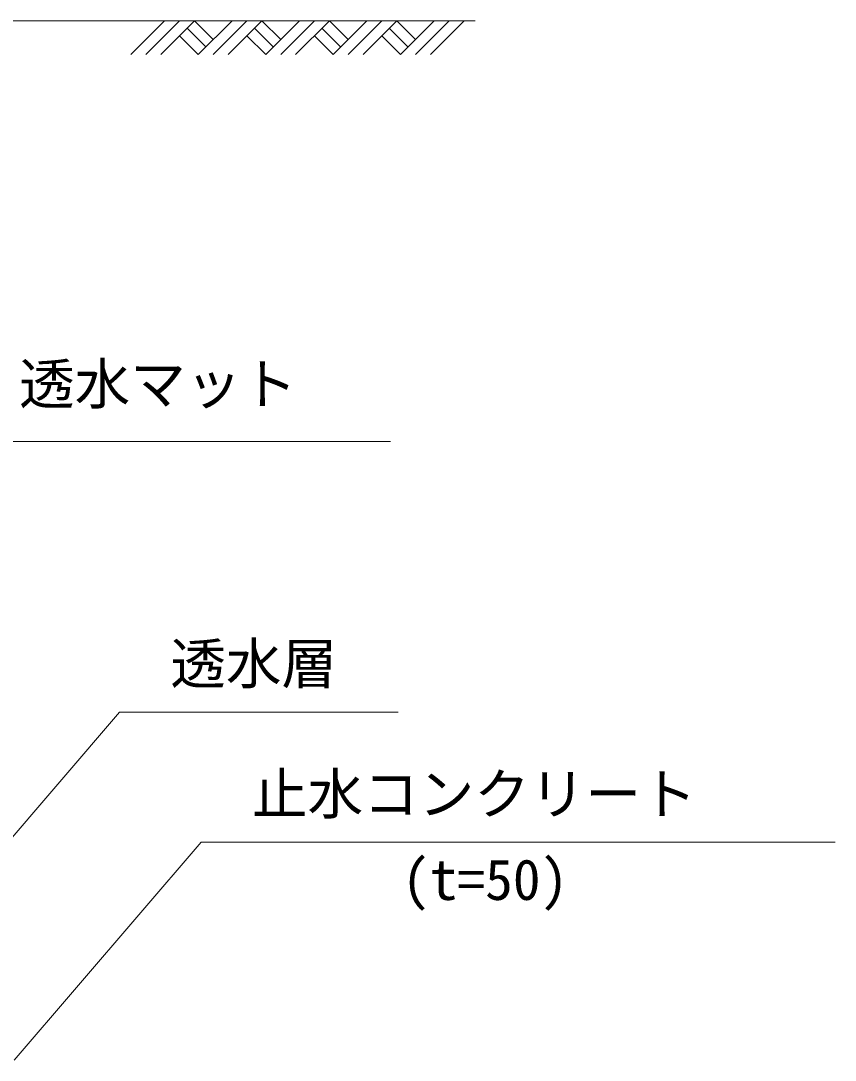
# Model space of a CAD drawing. Units: millimetres, scale not verified. Extents: x 748 to 253048, y 13754 to 73154.
# Drawn here: x 124104 to 129230, y 48148 to 54696 of the extents above; entities that cross this region are included whole.
import ezdxf
from ezdxf.enums import TextEntityAlignment as Align

# ---------------------------------------------------------------- set-up
doc = ezdxf.new("R2010")
doc.units = ezdxf.units.MM
doc.header["$LTSCALE"] = 300
for name, color, linetype, lineweight in [('D-DCR', 7, 'Continuous', 18), ('D-STR', 1, 'Continuous', 18), ('D-STR-HTXT', 7, 'Continuous', 18)]:
    doc.layers.add(name, color=color, linetype=linetype, lineweight=lineweight)
doc.styles.add('ＭＳ ゴシック', font='')
doc.styles.get('ＭＳ ゴシック').set_extended_font_data('MS Gothic')

msp = doc.modelspace()

# ---------------------------------------------------------------- linework, layer by layer
at = {"layer": 'D-DCR'}
for p, q in [((124796.7, 54484.3), (125008.9, 54696.4)), ((124891, 54484.3), (125103.2, 54696.4)), ((124985.3, 54484.3), (125197.4, 54696.4)), ((125197.4, 54696.4), (125315.3, 54578.5)), ((125221, 54484.3), (125433.1, 54696.4)), ((125315.3, 54484.3), (125527.4, 54696.4)), ((125409.6, 54484.3), (125621.7, 54696.4)), ((125621.7, 54696.4), (125739.6, 54578.5)), ((125645.3, 54484.3), (125857.4, 54696.4)), ((125739.6, 54484.3), (125951.7, 54696.4)), ((125833.8, 54484.3), (126046, 54696.4)), ((126046, 54696.4), (126163.8, 54578.5)), ((126069.5, 54484.3), (126281.7, 54696.4)), ((126163.8, 54484.3), (126376, 54696.4)), ((126258.1, 54484.3), (126470.2, 54696.4)), ((126470.2, 54696.4), (126588.1, 54578.5)), ((126493.8, 54484.3), (126705.9, 54696.4)), ((126588.1, 54484.3), (126800.2, 54696.4)), ((126682.4, 54484.3), (126894.5, 54696.4)), ((125150.3, 54649.3), (125268.2, 54531.4)), ((125574.6, 54649.3), (125692.4, 54531.4)), ((125998.8, 54649.3), (126116.7, 54531.4)), ((126423.1, 54649.3), (126540.9, 54531.4)), ((125103.2, 54602.1), (125221, 54484.3)), ((125527.4, 54602.1), (125645.3, 54484.3)), ((125951.7, 54602.1), (126069.5, 54484.3)), ((126376, 54602.1), (126493.8, 54484.3))]:
    msp.add_line(p, q, dxfattribs=at)
at = {"layer": 'D-STR'}
msp.add_line((122770.1, 54696.4), (126963.4, 54696.4), dxfattribs=at)
at = {"layer": 'D-STR-HTXT'}
for p, q in [((122908.9, 52046.6), (126430.1, 52046.6)), ((123512.3, 48927), (124724.5, 50341.5)), ((124724.5, 50341.5), (126478.8, 50341.5)), ((124061.4, 48148.3), (125238, 49521.1)), ((125238, 49521.1), (129230.2, 49521.1))]:
    msp.add_line(p, q, dxfattribs=at)

# ---------------------------------------------------------------- texts
at = {"layer": 'D-STR-HTXT', "color": 1, "style": 'ＭＳ ゴシック'}
for s, p in [('透水マット', (124092.4, 52203.8)), ('透水層', (125044.5, 50441.5)), ('止水コンクリート', (125558, 49621.1)), ('(t=50)', (126502.7, 49081))]:
    msp.add_text(s, height=256.6, dxfattribs=at).set_placement(p, align=Align.BOTTOM_LEFT)

doc.saveas('drawing.dxf')
